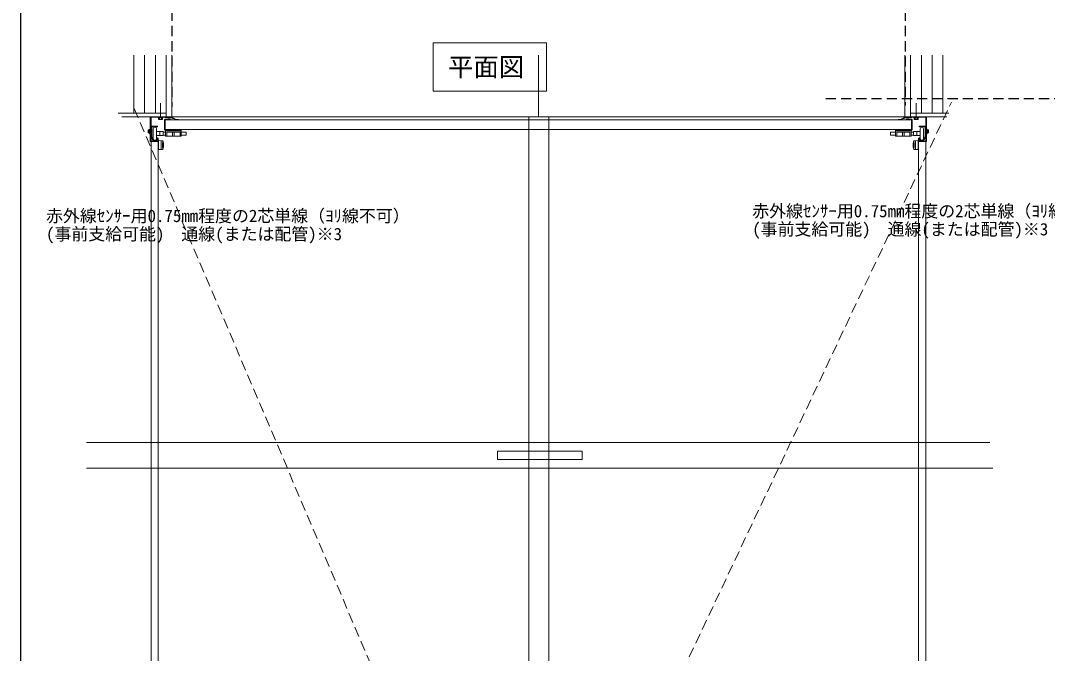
# Model space of a CAD drawing. Units: millimetres, scale not verified. Extents: x -6189 to 5985, y -4245 to 4230.
# Drawn here: x -6189 to -2548, y -2002 to 241 of the extents above; entities that cross this region are included whole.
import ezdxf
from ezdxf.enums import TextEntityAlignment as Align

# ---------------------------------------------------------------- set-up
doc = ezdxf.new("R2010")
doc.units = ezdxf.units.MM
doc.header["$LTSCALE"] = 30
doc.linetypes.add('DASHED1', pattern=[1.8, 1.2, -0.6])
doc.layers.add('0-0_枠線', color=7, linetype='Continuous')
for name, color, linetype, lineweight in [('2-2_平面', 7, 'Continuous', 18), ('2-3_配線', 7, 'DASHED1', 18), ('2-4', 7, 'Continuous', 18), ('3-2', 7, 'Continuous', 18), ('7-0_ジャムアングル', 7, 'Continuous', 18), ('7-1_垂直レ__ル', 7, 'Continuous', 18), ('7-2_水平レ__ル', 7, 'Continuous', 18), ('7-3_パネル', 7, 'Continuous', 18), ('7-4', 7, 'Continuous', 18), ('A-2', 7, 'Continuous', 18), ('A-3', 7, 'Continuous', 18)]:
    doc.layers.add(name, color=color, linetype=linetype, lineweight=lineweight)
doc.styles.add('ＭＳ ゴシック', font='')
doc.styles.get('ＭＳ ゴシック').set_extended_font_data('MS Gothic')

msp = doc.modelspace()

# ---------------------------------------------------------------- linework, layer by layer
at = {"layer": '0-0_枠線', "color": 6}
msp.add_line((-6189.29, 4229.79), (-6189.29, -4245.44), dxfattribs=at)
at = {"layer": '0-0_枠線', "color": 4, "linetype": 'DASHED1'}
for p, q in [((-5653.22, 924.1), (-5653.22, -64.8)), ((-3053.22, 924.1), (-3053.22, -60.21)), ((-3334.12, -34.8), (-2247.43, -34.8))]:
    msp.add_line(p, q, dxfattribs=at)
at = {"layer": '2-2_平面'}
msp.add_line((-5829.63, -99.8), (-3048.25, -99.8), dxfattribs=at)
at = {"layer": '2-3_配線'}
for q in [(-5790.19, -60.62), (-2888.38, -47.74)]:
    msp.add_line((-4418.5, -3283.65), q, dxfattribs=at)
at = {"layer": '2-4'}
for p, q in [((-5787.25, -87.3), (-5787.25, 118.2)), ((-5749.25, -87.3), (-5749.25, 118.2)), ((-5711.25, -87.3), (-5711.25, 118.2)), ((-5673.25, -99.8), (-5673.25, 118.2)), ((-5653.25, -99.8), (-5653.25, 118.2)), ((-4353.25, -99.8), (-4353.25, 118.2)), ((-3053.25, -99.8), (-3053.25, 118.2)), ((-3033.25, -99.8), (-3033.25, 118.2)), ((-2995.25, -87.3), (-2995.25, 118.2)), ((-2957.25, -87.3), (-2957.25, 118.2)), ((-2919.25, -87.3), (-2919.25, 118.2)), ((-5693.13, -103.21), (-5693.13, -50.94)), ((-3013.38, -103.21), (-3013.38, -50.94)), ((-5842.89, -87.3), (-5673.25, -87.3)), ((-2897.41, -87.3), (-3033.25, -87.3))]:
    msp.add_line(p, q, dxfattribs=at)
msp.add_lwpolyline([(-4726.27, 162.15), (-4324.94, 162.15), (-4324.94, -8.91), (-4726.27, -8.91)], close=True, dxfattribs=at)
at = {"layer": '3-2'}
for p, q in [((-5701.12, -187.62), (-5701.12, -204.74)), ((-5701.12, -204.74), (-5701.12, -215.78)), ((-5701.12, -215.78), (-5699.58, -215.78)), ((-5699.58, -184.6), (-5699.58, -215.29)), ((-5699.58, -184.61), (-5699.58, -215.28)), ((-5699.58, -215.78), (-5699.58, -215.28)), ((-5699.09, -184.12), (-5688.48, -184.49)), ((-5688.48, -215.41), (-5699.09, -215.77)), ((-5690.46, -186.41), (-5690.46, -213.49)), ((-5688.48, -184.49), (-5685.65, -184.59)), ((-5688.48, -215.41), (-5685.65, -215.32)), ((-5685.18, -185.07), (-5685.18, -187.94)), ((-5685.18, -187.94), (-5683.63, -188.33)), ((-5685.18, -211.94), (-5683.63, -211.55)), ((-5685.18, -211.94), (-5685.18, -214.84)), ((-5683.26, -188.8), (-5683.26, -191.78)), ((-5683.26, -191.78), (-5682.78, -192.74)), ((-5683.26, -208.1), (-5682.78, -207.14)), ((-5683.26, -208.1), (-5683.26, -211.09)), ((-3023.24, -191.78), (-3023.72, -192.74)), ((-3023.24, -208.1), (-3023.72, -207.14)), ((-3023.24, -188.8), (-3023.24, -191.78)), ((-3023.24, -208.1), (-3023.24, -211.09)), ((-3021.32, -187.94), (-3022.88, -188.33)), ((-3021.32, -211.94), (-3022.88, -211.55)), ((-3021.32, -185.07), (-3021.32, -187.94)), ((-3021.32, -211.94), (-3021.32, -214.84)), ((-3018.03, -184.49), (-3020.86, -184.59)), ((-3018.03, -215.41), (-3020.86, -215.32)), ((-3007.42, -184.12), (-3018.03, -184.49)), ((-3018.03, -215.41), (-3007.42, -215.77)), ((-3016.04, -186.41), (-3016.04, -213.49)), ((-3006.92, -184.6), (-3006.92, -215.29)), ((-3006.92, -184.61), (-3006.92, -215.28)), ((-3006.92, -215.78), (-3006.92, -215.28)), ((-3005.39, -215.78), (-3006.92, -215.78)), ((-3005.39, -187.62), (-3005.39, -204.74)), ((-3005.39, -204.74), (-3005.39, -215.78))]:
    msp.add_line(p, q, dxfattribs=at)
for centre, radius, start, end in [((-5701.12, -187.56), 1.54, 0, 90), ((-5699.1, -184.6), 0.48, 87.99308, 180), ((-5699.1, -215.29), 0.48, 180, 271.90915), ((-5688.54, -186.41), 1.92, 87.99308, 180), ((-5688.54, -213.49), 1.92, 180, 271.90915), ((-5535.42, -199.94), 150.24, 175.41878, 184.58122), ((-5685.66, -185.07), 0.48, 0, 87.99308), ((-5685.66, -214.84), 0.48, 271.90915, 0), ((-5683.74, -188.8), 0.48, 0, 75.96376), ((-5683.74, -211.09), 0.48, 284.03624, 0), ((-5737.75, -199.94), 55.43, 352.53692, 7.46308), ((-2968.76, -199.94), 55.43, 172.53692, 187.46308), ((-3022.76, -188.8), 0.48, 104.03624, 180), ((-3022.76, -211.09), 0.48, 180, 255.96376), ((-3020.84, -185.07), 0.48, 92.00692, 180), ((-3171.08, -199.94), 150.24, 355.41878, 4.58122), ((-3020.84, -214.84), 0.48, 180, 268.09085), ((-3017.96, -186.41), 1.92, 0, 92.00692), ((-3017.96, -213.49), 1.92, 268.09085, 360), ((-3007.4, -184.6), 0.48, 0, 92.00692), ((-3007.4, -215.29), 0.48, 268.09085, 360), ((-3005.39, -187.56), 1.54, 90, 180)]:
    msp.add_arc(centre, radius, start, end, dxfattribs=at)
at = {"layer": '7-0_ジャムアングル'}
for p, q in [((-5653.62, -99.8), (-5688.91, -99.8)), ((-3052.89, -99.8), (-2905.31, -99.8)), ((-5955.11, -1254.8), (-2752.67, -1254.8)), ((-5955.11, -1344.8), (-2742.32, -1344.8))]:
    msp.add_line(p, q, dxfattribs=at)
at = {"layer": '7-1_垂直レ__ル'}
for p, q in [((-5724.33, -133), (-5703.25, -133)), ((-5724.33, -135.3), (-5724.33, -170.4)), ((-5724.33, -135.3), (-5703.25, -135.3)), ((-5703.25, -133), (-5703.25, -135.3)), ((-3003.25, -133), (-3003.25, -135.3)), ((-2982.18, -133), (-3003.25, -133)), ((-2982.18, -135.3), (-3003.25, -135.3)), ((-2982.18, -135.3), (-2982.18, -170.4)), ((-5718.64, -184.85), (-5726.32, -171.55)), ((-5724.33, -170.4), (-5716.65, -183.7)), ((-5703.62, -173.85), (-5709.3, -183.7)), ((-5707.31, -184.85), (-5701.63, -175)), ((-5703.62, -173.85), (-5701.63, -175)), ((-3002.89, -173.85), (-3004.88, -175)), ((-2999.2, -184.85), (-3004.88, -175)), ((-3002.89, -173.85), (-2997.2, -183.7)), ((-2982.18, -170.4), (-2989.86, -183.7)), ((-2987.87, -184.85), (-2980.19, -171.55)), ((-5716.65, -183.7), (-5709.3, -183.7)), ((-5709.3, -186), (-5716.65, -186)), ((-2989.86, -183.7), (-2997.2, -183.7)), ((-2997.2, -186), (-2989.86, -186))]:
    msp.add_line(p, q, dxfattribs=at)
for centre, start, end in [((-5724.33, -135.3), 90, 180.00002), ((-2982.18, -135.3), 359.99998, 90), ((-5724.33, -170.4), 180.00002, 209.99667), ((-2982.18, -170.4), 330.00333, 359.99998), ((-5716.65, -183.7), 209.99666, 270), ((-5709.3, -183.7), 270.00002, 330.00334), ((-2997.2, -183.7), 209.99666, 269.99998), ((-2989.86, -183.7), 270, 330.00334)]:
    msp.add_arc(centre, 2.3, start, end, dxfattribs=at)
at = {"layer": '7-2_水平レ__ル'}
for p, q in [((-5726.63, -175), (-5726.63, -2899.8)), ((-5701.63, -175), (-5701.63, -2899.8)), ((-3004.88, -175), (-3004.88, -2899.8)), ((-2979.88, -175), (-2979.88, -2899.8))]:
    msp.add_line(p, q, dxfattribs=at)
at = {"layer": '7-3_パネル'}
for p, q in [((-5718.73, -142.1), (-5718.73, -176.9)), ((-5707.23, -142.1), (-5707.23, -176.9)), ((-5678.25, -110.01), (-5678.25, -145.1)), ((-5676.65, -110.01), (-5676.65, -145.1)), ((-3029.85, -110.01), (-5676.65, -110.01)), ((-5676.65, -145.1), (-3029.85, -145.1)), ((-5619.85, -145.1), (-5619.85, -146.7)), ((-3086.65, -145.1), (-3086.65, -146.7)), ((-3029.85, -110.01), (-3029.85, -145.1)), ((-3028.25, -110.01), (-3028.25, -145.1)), ((-2999.28, -142.1), (-2999.28, -176.9)), ((-2987.78, -142.1), (-2987.78, -176.9)), ((-5683.23, -166.6), (-5707.23, -166.6)), ((-5683.23, -152.4), (-5707.1, -152.4)), ((-5695.23, -152.4), (-5695.23, -166.6)), ((-5683.23, -152.4), (-5683.23, -158.17)), ((-5674.85, -154), (-5683.23, -154)), ((-5683.23, -158.17), (-5683.23, -166.6)), ((-5674.85, -165), (-5683.23, -165)), ((-5676.65, -146.7), (-5619.85, -146.7)), ((-5674.85, -165.6), (-5674.85, -146.47)), ((-5670.85, -153.77), (-5623.48, -153.77)), ((-5670.85, -167.97), (-5623.85, -167.97)), ((-5650.35, -167.97), (-5650.35, -153.77)), ((-5650.35, -167.97), (-5644.35, -167.97)), ((-5644.35, -167.97), (-5644.35, -153.77)), ((-5623.85, -167.97), (-5623.85, -153.63)), ((-5623.85, -167.97), (-5619.85, -167.97)), ((-5619.85, -146.7), (-5619.85, -165.6)), ((-5619.85, -167.97), (-5619.85, -149.77)), ((-5602.23, -154), (-5619.85, -154)), ((-3104.28, -154), (-3086.65, -154)), ((-3086.66, -167.97), (-3086.66, -149.77)), ((-3082.66, -167.97), (-3086.66, -167.97)), ((-3086.65, -146.7), (-3086.65, -165.6)), ((-3029.85, -146.7), (-3086.65, -146.7)), ((-3035.66, -153.77), (-3083.02, -153.77)), ((-3082.66, -167.97), (-3082.66, -153.63)), ((-3035.66, -167.97), (-3082.66, -167.97)), ((-3062.16, -167.97), (-3062.16, -153.77)), ((-3056.16, -167.97), (-3062.16, -167.97)), ((-3056.16, -167.97), (-3056.16, -153.77)), ((-3031.65, -165.6), (-3031.65, -146.47)), ((-3031.65, -154), (-3023.28, -154)), ((-3031.65, -165), (-3023.28, -165)), ((-3023.28, -152.4), (-3023.28, -158.17)), ((-3023.28, -152.4), (-2999.41, -152.4)), ((-3023.28, -158.17), (-3023.28, -166.6)), ((-3023.28, -166.6), (-2999.28, -166.6)), ((-3011.28, -152.4), (-3011.28, -166.6))]:
    msp.add_line(p, q, dxfattribs=at)
for points in [[(-5676.65, -108.41), (-5658.25, -108.41), (-5658.25, -110.01)], [(-3029.85, -108.41), (-3048.25, -108.41), (-3048.25, -110.01)], [(-5674.85, -167.97), (-5674.85, -149.77), (-5633.38, -149.77), (-5619.85, -149.77)], [(-5674.85, -167.97), (-5670.85, -167.97), (-5670.85, -156.64), (-5670.85, -153.94)], [(-5602.23, -154), (-5602.23, -165), (-5619.85, -165)], [(-3104.28, -154), (-3104.28, -165), (-3086.65, -165)], [(-3031.66, -167.97), (-3031.66, -149.77), (-3073.13, -149.77), (-3086.66, -149.77)], [(-3031.66, -167.97), (-3035.66, -167.97), (-3035.66, -156.64), (-3035.66, -153.94)]]:
    msp.add_lwpolyline(points, dxfattribs=at)
for centre, radius, start, end in [((-5676.65, -110.01), 1.6, 90, 180), ((-3029.85, -110.01), 1.6, 0, 90), ((-5712.98, -142.18), 5.75, 0.71635, 179.28363), ((-5676.65, -145.1), 1.6, 180, 270), ((-3029.85, -145.1), 1.6, 270, 0), ((-2993.53, -142.18), 5.75, 0.71637, 179.28365), ((-5712.98, -176.85), 5.75, 180.57027, 359.42975), ((-2993.53, -176.85), 5.75, 180.57025, 359.42973)]:
    msp.add_arc(centre, radius, start, end, dxfattribs=at)
at = {"layer": '7-4'}
for p, q in [((-5728.25, -101.41), (-5728.25, -184.81)), ((-5728.24, -101.41), (-5728.24, -144.55)), ((-5728.12, -100.32), (-5728.12, -186.02)), ((-5726.63, -99.81), (-5658.08, -100.82)), ((-5726.63, -101.41), (-5726.63, -184.81)), ((-5726.63, -101.41), (-5658.08, -102.39)), ((-5701.63, -101.93), (-5684.63, -101.93)), ((-5701.63, -103.43), (-5701.63, -101.93)), ((-5701.63, -103.43), (-5684.63, -103.43)), ((-5700.38, -108.93), (-5700.38, -103.43)), ((-5685.88, -108.93), (-5700.38, -108.93)), ((-5696.73, -108.93), (-5696.73, -103.43)), ((-5689.53, -108.93), (-5689.53, -103.43)), ((-5685.88, -108.93), (-5685.88, -103.43)), ((-5684.63, -103.43), (-5684.63, -101.93)), ((-5673.08, -99.81), (-5673.08, -100.57)), ((-5658.08, -100.82), (-5658.08, -102.39)), ((-5658.08, -101.85), (-5658.08, -102.36)), ((-2979.88, -99.81), (-3048.43, -100.82)), ((-3048.43, -100.82), (-3048.43, -102.39)), ((-2979.88, -101.41), (-3048.43, -102.39)), ((-3048.43, -101.85), (-3048.43, -102.36)), ((-3033.43, -99.81), (-3033.43, -100.57)), ((-3004.88, -101.93), (-3021.88, -101.93)), ((-3021.88, -103.43), (-3021.88, -101.93)), ((-3004.88, -103.43), (-3021.88, -103.43)), ((-3020.63, -108.93), (-3020.63, -103.43)), ((-3020.63, -108.93), (-3006.13, -108.93)), ((-3016.98, -108.93), (-3016.98, -103.43)), ((-3009.78, -108.93), (-3009.78, -103.43)), ((-3006.13, -108.93), (-3006.13, -103.43)), ((-3004.88, -103.43), (-3004.88, -101.93)), ((-2979.88, -101.41), (-2979.88, -184.81)), ((-2978.39, -100.32), (-2978.39, -186.02)), ((-2978.27, -101.41), (-2978.27, -144.55)), ((-2978.25, -101.41), (-2978.25, -184.81)), ((-5732.74, -146.21), (-5731.15, -143.72)), ((-5731.19, -143.71), (-5731.19, -159.71)), ((-5731.17, -143.71), (-5729.69, -143.71)), ((-5729.69, -143.71), (-5729.69, -159.71)), ((-5728.25, -135.3), (-5728.25, -146.75)), ((-5728.13, -134.22), (-5728.13, -145.66)), ((-2978.37, -134.22), (-2978.37, -145.66)), ((-2978.25, -135.3), (-2978.25, -146.75)), ((-2976.82, -143.71), (-2976.82, -159.71)), ((-2975.33, -143.71), (-2976.82, -143.71)), ((-2973.76, -146.21), (-2975.36, -143.72)), ((-2975.32, -143.71), (-2975.32, -159.71)), ((-5736.69, -146.21), (-5736.69, -157.21)), ((-5736.69, -146.21), (-5732.74, -146.21)), ((-5732.69, -148.71), (-5736.69, -148.71)), ((-5732.69, -154.71), (-5736.69, -154.71)), ((-5736.69, -157.21), (-5732.74, -157.21)), ((-5732.74, -157.21), (-5731.19, -159.71)), ((-5732.69, -146.21), (-5732.69, -157.21)), ((-5731.19, -159.71), (-5729.69, -159.71)), ((-5728.25, -170.4), (-5728.25, -146.75)), ((-5728.13, -169.32), (-5728.13, -145.66)), ((-2978.37, -169.32), (-2978.37, -145.66)), ((-2978.25, -170.4), (-2978.25, -146.75)), ((-2975.32, -159.71), (-2976.82, -159.71)), ((-2973.76, -157.21), (-2975.32, -159.71)), ((-2973.82, -146.21), (-2973.82, -157.21)), ((-2973.82, -148.71), (-2969.82, -148.71)), ((-2973.82, -154.71), (-2969.82, -154.71)), ((-2969.82, -146.21), (-2973.76, -146.21)), ((-2969.82, -157.21), (-2973.76, -157.21)), ((-2969.82, -146.21), (-2969.82, -157.21)), ((-5726.63, -184.81), (-5728.25, -184.81)), ((-5701.12, -186.02), (-5728.12, -186.02)), ((-5728.12, -187.62), (-5701.12, -187.62)), ((-3005.39, -186.02), (-2978.39, -186.02)), ((-2978.39, -187.62), (-3005.39, -187.62)), ((-2979.88, -184.81), (-2978.25, -184.81))]:
    msp.add_line(p, q, dxfattribs=at)
for points in [[(-5729.72, -186.02), (-5729.72, -100.32), (-5728.14, -100.32)], [(-2976.79, -186.02), (-2976.79, -100.32), (-2978.37, -100.32)]]:
    msp.add_lwpolyline(points, dxfattribs=at)
for centre, radius, start, end in [((-5726.63, -101.41), 1.6, 90, 180), ((-5657.67, 53.37), 156.78, 262.52013, 270.85156), ((-5658.33, -101.58), 0.827, 287.91966, 72.08035), ((-5664.02, -135.91), 33.65, 64.67191, 75.04866), ((-5714.53, -196.8), 113.78, 55.04593, 58.47397), ((-5627.48, -51.11), 58.71, 247.84549, 268.40303), ((-5625, -60.19), 49.72, 240.68475, 265.54402), ((-3081.51, -60.19), 49.72, 274.45598, 299.31525), ((-3079.03, -51.11), 58.71, 271.59697, 292.15451), ((-2991.98, -196.8), 113.78, 121.52603, 124.95407), ((-3042.49, -135.91), 33.65, 104.95134, 115.32809), ((-3048.84, 53.37), 156.78, 269.14844, 277.47987), ((-3048.18, -101.58), 0.827, 107.91965, 252.08034), ((-2979.88, -101.41), 1.6, 0, 90), ((-5728.12, -186.02), 1.6, 180, 270), ((-2978.39, -186.02), 1.6, 270, 0)]:
    msp.add_arc(centre, radius, start, end, dxfattribs=at)
at = {"layer": 'A-2'}
msp.add_lwpolyline([(-4497.65, -1315.05), (-4197.65, -1315.05), (-4197.65, -1285.05), (-4497.65, -1285.05)], close=True, dxfattribs=at)
at = {"layer": 'A-3'}
for p, q in [((-4386.63, -99.8), (-4386.63, -2963.83)), ((-4316.63, -99.8), (-4316.63, -2963.83))]:
    msp.add_line(p, q, dxfattribs=at)

# ---------------------------------------------------------------- texts
at = {"layer": '2-4', "style": 'ＭＳ ゴシック'}
msp.add_text('平面図', height=65.98, dxfattribs=at).set_placement((-4673.64, 23.99), align=Align.BOTTOM_LEFT)
at = {"layer": '2-4', "color": 4, "style": 'ＭＳ ゴシック'}
for s, p in [('赤外線ｾﾝｻｰ用0.75mm程度の2芯単線（ﾖﾘ線不可）', (-6099.01, -486.1)), ('赤外線ｾﾝｻｰ用0.75mm程度の2芯単線（ﾖﾘ線不可）', (-3594.9, -469.07)), ('(事前支給可能)\u3000通線(または配管)※3', (-3594.9, -533.4)), ('(事前支給可能)\u3000通線(または配管)※3', (-6099.01, -550.44))]:
    msp.add_text(s, height=43.99, dxfattribs=at).set_placement(p, align=Align.BOTTOM_LEFT)

doc.saveas('drawing.dxf')
